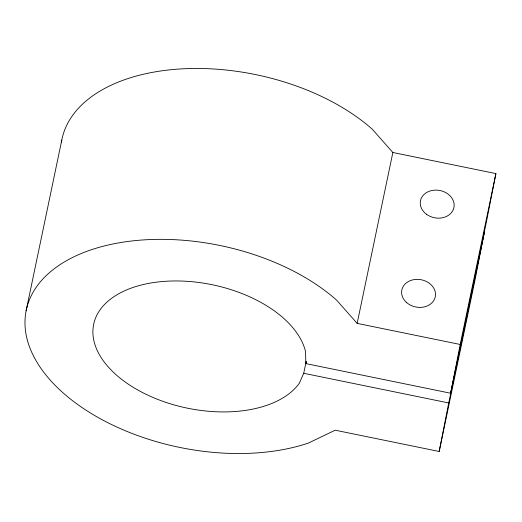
<?xml version="1.0" encoding="UTF-8"?>
<svg xmlns="http://www.w3.org/2000/svg" width="522" height="522" viewBox="0 0 522 522"><rect width="100%" height="100%" fill="white"/><g stroke="black" fill="none" stroke-linecap="round" stroke-linejoin="round"><path stroke-width="0.78" d="M439.185 451.478L448.718 402.958L484.416 232.081L474.883 280.601L439.185 451.478L335.176 430.193L308.561 443.008A177.284 102.951 11.8 0 1 62.94 392.74A177.284 102.951 11.8 0 1 90.998 249.868A177.284 102.951 11.8 0 1 336.618 300.143L357.159 323.379L460.202 344.468L450.623 393.229L305.853 363.599L305.5 351.45A108.406 62.953 11.8 0 0 148.803 283.368A108.406 62.953 11.8 0 0 128.927 384.577A108.406 62.953 11.8 0 0 299.223 383.422L303.719 373.282L306.212 361.361M61.387 142.336A177.284 102.951 11.8 0 1 185.421 68.695A177.284 102.951 11.8 0 1 372.317 129.26L392.857 152.496L495.9 173.591L486.321 222.352L450.623 393.229M26.1 310.89L61.798 140.013M305.853 363.599L306.186 362.007M357.159 323.379L392.857 152.496M460.202 344.468L495.9 173.591M303.719 373.282L448.718 402.958M406.631 302.564A17.069 13.898 11.1 0 0 434.97 297.977A17.069 13.898 11.1 0 0 414.063 279.609A17.069 13.898 11.1 0 0 406.631 302.564M426.376 214.203A17.069 13.898 11.1 0 0 453.925 207.56A17.069 13.898 11.1 0 0 431.296 190.641A17.069 13.898 11.1 0 0 426.376 214.203"/></g></svg>
